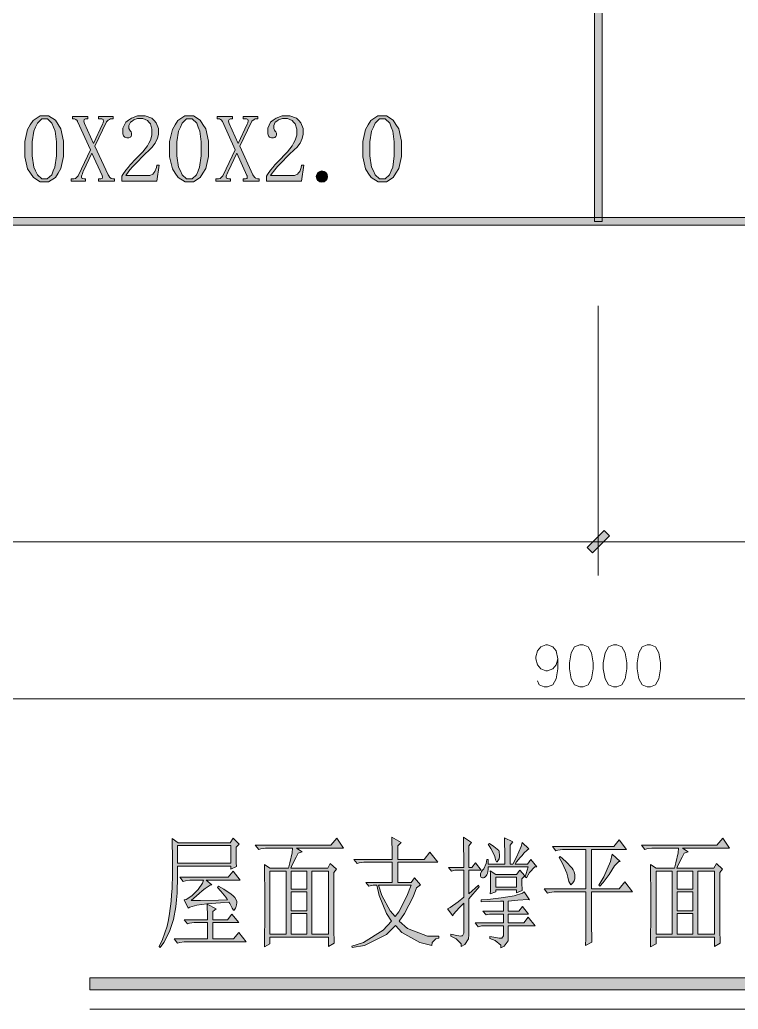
# Model space of a CAD drawing. Header units: millimetres. Extents: x 0 to 586, y 0 to 414.
# Drawn here: x 148.6 to 190.6, y 224.7 to 282.5 of the extents above; entities that cross this region are included whole.
import ezdxf

# ---------------------------------------------------------------- set-up
doc = ezdxf.new("R2010")
doc.units = ezdxf.units.MM

msp = doc.modelspace()

# ---------------------------------------------------------------- hatches: boundary and pattern name
h = msp.add_hatch(color=0)
h.dxf.hatch_style = 2
h.paths.add_polyline_path([(182.626, 270.686389), (182.1815, 270.686389), (182.1815, 388.997472), (182.626, 388.997472)])
h = msp.add_hatch(color=0)
h.paths.add_polyline_path([(150.043444, 272.993556), (149.800028, 272.993556), (149.394333, 273.244028), (149.228528, 273.498028), (149.062722, 273.752028), (148.900444, 274.468167), (148.900444, 274.930306), (148.900444, 275.360694), (149.059194, 276.055667), (149.217944, 276.32025), (149.376694, 276.584833), (149.789444, 276.849417), (150.043444, 276.849417), (150.286861, 276.849417), (150.689028, 276.595417), (150.847778, 276.341417), (151.006528, 276.087417), (151.165278, 275.381861), (151.165278, 274.930306), (151.165278, 274.47875), (151.006528, 273.769667), (150.847778, 273.508611), (150.689028, 273.251083), (150.286861, 272.993556)])
h.paths.add_polyline_path([(150.043444, 276.673028), (149.888222, 276.673028), (149.630694, 276.433139), (149.524861, 276.196778), (149.422556, 275.960417), (149.316722, 275.328944), (149.316722, 274.930306), (149.316722, 274.514028), (149.422556, 273.864917), (149.524861, 273.632083), (149.630694, 273.39925), (149.888222, 273.169944), (150.043444, 273.169944), (150.20925, 273.169944), (150.466778, 273.39925), (150.562028, 273.632083), (150.65375, 273.864917), (150.749, 274.514028), (150.749, 274.930306), (150.749, 275.328944), (150.660806, 275.960417), (150.572611, 276.196778), (150.484417, 276.433139), (150.219833, 276.673028)])
h = msp.add_hatch(color=0)
h.dxf.hatch_style = 2
h.paths.add_polyline_path([(152.996194, 275.078472), (153.76525, 273.413361), (153.800528, 273.346333), (153.871083, 273.251083), (153.909889, 273.222861), (153.948694, 273.198167), (154.029833, 273.169944), (154.075694, 273.169944), (154.139194, 273.169944), (154.139194, 273.035889), (153.19375, 273.035889), (153.19375, 273.169944), (153.281944, 273.169944), (153.334861, 273.169944), (153.401889, 273.187583), (153.412472, 273.201694), (153.423056, 273.219333), (153.433639, 273.258139), (153.433639, 273.279306), (153.433639, 273.300472), (153.423056, 273.346333), (153.412472, 273.3675), (152.819806, 274.665722), (152.311806, 273.610917), (152.290639, 273.554472), (152.258889, 273.466278), (152.248306, 273.434528), (152.223611, 273.388667), (152.202444, 273.33575), (152.202444, 273.325167), (152.202444, 273.279306), (152.230667, 273.219333), (152.258889, 273.201694), (152.283583, 273.187583), (152.357667, 273.169944), (152.4, 273.169944), (152.445861, 273.169944), (152.445861, 273.035889), (151.609778, 273.035889), (151.609778, 273.169944), (151.697972, 273.169944), (151.750889, 273.169944), (151.849667, 273.201694), (151.895528, 273.236972), (151.937861, 273.268722), (152.004889, 273.346333), (152.026056, 273.388667), (152.731611, 274.873861), (151.983722, 276.517806), (151.973139, 276.549556), (151.934333, 276.606), (151.906111, 276.627167), (151.877889, 276.648333), (151.807333, 276.673028), (151.761472, 276.673028), (151.676806, 276.673028), (151.676806, 276.807083), (152.576389, 276.807083), (152.576389, 276.673028), (152.512889, 276.673028), (152.445861, 276.673028), (152.36825, 276.63775), (152.357667, 276.606), (152.347083, 276.570722), (152.357667, 276.471944), (152.378833, 276.408444), (152.908, 275.247806), (153.437167, 276.362583), (153.468917, 276.440194), (153.490083, 276.556611), (153.4795, 276.595417), (153.468917, 276.634222), (153.391306, 276.673028), (153.324278, 276.673028), (153.19375, 276.673028), (153.19375, 276.807083), (154.054528, 276.807083), (154.054528, 276.673028), (153.920472, 276.673028), (153.899306, 276.673028), (153.842861, 276.648333), (153.811111, 276.627167), (153.775833, 276.606), (153.712333, 276.538972), (153.677056, 276.496639)])
h = msp.add_hatch(color=0)
h.dxf.hatch_style = 2
h.paths.add_polyline_path([(156.326417, 275.879278), (156.326417, 276.076833), (156.238222, 276.380222), (156.150028, 276.486056), (156.061833, 276.591889), (155.793722, 276.694194), (155.617333, 276.694194), (155.486806, 276.694194), (155.261028, 276.623639), (155.165778, 276.553083), (155.074056, 276.479), (154.978806, 276.299083), (154.978806, 276.189722), (154.978806, 276.122694), (155.024667, 276.013333), (155.067, 275.967472), (155.102278, 275.925139), (155.134028, 275.836944), (155.134028, 275.791083), (155.134028, 275.734639), (155.105806, 275.6535), (155.077583, 275.625278), (155.052889, 275.597056), (154.968222, 275.572361), (154.915306, 275.572361), (154.848278, 275.572361), (154.745972, 275.611167), (154.707167, 275.646444), (154.668361, 275.68525), (154.629556, 275.81225), (154.629556, 275.900444), (154.629556, 276.133278), (154.795361, 276.486056), (154.961167, 276.606), (155.123444, 276.725944), (155.476222, 276.849417), (155.663194, 276.849417), (155.927778, 276.849417), (156.319361, 276.715361), (156.446361, 276.584833), (156.573361, 276.450778), (156.700361, 276.122694), (156.700361, 275.921611), (156.700361, 275.791083), (156.640389, 275.5265), (156.576889, 275.392444), (156.516917, 275.261917), (156.322889, 275.007917), (156.192361, 274.887972), (155.871333, 274.577528), (155.380972, 274.076583), (155.211639, 273.886083), (155.038778, 273.692056), (154.834167, 273.431), (154.802417, 273.3675), (156.104167, 273.3675), (156.202944, 273.3675), (156.36875, 273.445111), (156.435778, 273.519194), (156.499278, 273.596806), (156.587472, 273.829639), (156.612167, 273.981333), (156.742694, 273.981333), (156.612167, 273.035889), (154.562528, 273.035889), (154.562528, 273.321639), (154.615444, 273.423944), (154.798889, 273.674417), (154.925889, 273.829639), (155.052889, 273.984861), (155.388028, 274.348222), (155.596167, 274.556361), (155.786667, 274.743333), (156.061833, 275.096111), (156.150028, 275.261917), (156.238222, 275.427722), (156.326417, 275.734639)])
h = msp.add_hatch(color=0)
h.paths.add_polyline_path([(158.503056, 272.993556), (158.259639, 272.993556), (157.853944, 273.244028), (157.688139, 273.498028), (157.522333, 273.752028), (157.356528, 274.468167), (157.356528, 274.930306), (157.356528, 275.360694), (157.518806, 276.055667), (157.677556, 276.32025), (157.836306, 276.584833), (158.249056, 276.849417), (158.503056, 276.849417), (158.746472, 276.849417), (159.145111, 276.595417), (159.307389, 276.341417), (159.466139, 276.087417), (159.624889, 275.381861), (159.624889, 274.930306), (159.624889, 274.47875), (159.466139, 273.769667), (159.307389, 273.508611), (159.145111, 273.251083), (158.746472, 272.993556)])
h.paths.add_polyline_path([(158.503056, 276.673028), (158.347833, 276.673028), (158.090306, 276.433139), (157.984472, 276.196778), (157.882167, 275.960417), (157.776333, 275.328944), (157.776333, 274.930306), (157.776333, 274.514028), (157.882167, 273.864917), (157.984472, 273.632083), (158.090306, 273.39925), (158.347833, 273.169944), (158.503056, 273.169944), (158.668861, 273.169944), (158.926389, 273.39925), (159.021639, 273.632083), (159.113361, 273.864917), (159.208611, 274.514028), (159.208611, 274.930306), (159.208611, 275.328944), (159.120417, 275.960417), (159.032222, 276.196778), (158.944028, 276.433139), (158.679444, 276.673028)])
h = msp.add_hatch(color=0)
h.dxf.hatch_style = 2
h.paths.add_polyline_path([(161.455806, 275.078472), (162.224861, 273.413361), (162.256611, 273.346333), (162.330694, 273.251083), (162.3695, 273.222861), (162.404778, 273.198167), (162.489444, 273.169944), (162.531778, 273.169944), (162.598806, 273.169944), (162.598806, 273.035889), (161.653361, 273.035889), (161.653361, 273.169944), (161.741556, 273.169944), (161.794472, 273.169944), (161.8615, 273.187583), (161.872083, 273.201694), (161.882667, 273.219333), (161.89325, 273.258139), (161.89325, 273.279306), (161.89325, 273.300472), (161.882667, 273.346333), (161.872083, 273.3675), (161.279417, 274.665722), (160.771417, 273.610917), (160.75025, 273.554472), (160.7185, 273.466278), (160.704389, 273.434528), (160.683222, 273.388667), (160.662056, 273.33575), (160.662056, 273.325167), (160.662056, 273.279306), (160.690278, 273.219333), (160.7185, 273.201694), (160.743194, 273.187583), (160.817278, 273.169944), (160.859611, 273.169944), (160.905472, 273.169944), (160.905472, 273.035889), (160.065861, 273.035889), (160.065861, 273.169944), (160.154056, 273.169944), (160.2105, 273.169944), (160.309278, 273.201694), (160.355139, 273.236972), (160.397472, 273.268722), (160.4645, 273.346333), (160.485667, 273.388667), (161.191222, 274.873861), (160.443333, 276.517806), (160.429222, 276.549556), (160.393944, 276.606), (160.365722, 276.627167), (160.3375, 276.648333), (160.266944, 276.673028), (160.221083, 276.673028), (160.132889, 276.673028), (160.132889, 276.807083), (161.036, 276.807083), (161.036, 276.673028), (160.968972, 276.673028), (160.905472, 276.673028), (160.827861, 276.63775), (160.817278, 276.606), (160.806694, 276.570722), (160.817278, 276.471944), (160.838444, 276.408444), (161.367611, 275.247806), (161.896778, 276.362583), (161.928528, 276.440194), (161.949694, 276.556611), (161.939111, 276.595417), (161.928528, 276.634222), (161.850917, 276.673028), (161.783889, 276.673028), (161.653361, 276.673028), (161.653361, 276.807083), (162.514139, 276.807083), (162.514139, 276.673028), (162.380083, 276.673028), (162.358917, 276.673028), (162.302472, 276.648333), (162.270722, 276.627167), (162.235444, 276.606), (162.168417, 276.538972), (162.136667, 276.496639)])
h = msp.add_hatch(color=0)
h.dxf.hatch_style = 2
h.paths.add_polyline_path([(164.7825, 275.879278), (164.7825, 276.076833), (164.694306, 276.380222), (164.606111, 276.486056), (164.517917, 276.591889), (164.253333, 276.694194), (164.076944, 276.694194), (163.946417, 276.694194), (163.720639, 276.623639), (163.625389, 276.553083), (163.533667, 276.479), (163.438417, 276.299083), (163.438417, 276.189722), (163.438417, 276.122694), (163.484278, 276.013333), (163.526611, 275.967472), (163.558361, 275.925139), (163.593639, 275.836944), (163.593639, 275.791083), (163.593639, 275.734639), (163.565417, 275.6535), (163.537194, 275.625278), (163.508972, 275.597056), (163.427833, 275.572361), (163.374917, 275.572361), (163.307889, 275.572361), (163.202056, 275.611167), (163.16325, 275.646444), (163.127972, 275.68525), (163.089167, 275.81225), (163.089167, 275.900444), (163.089167, 276.133278), (163.254972, 276.486056), (163.41725, 276.606), (163.583056, 276.725944), (163.935833, 276.849417), (164.122806, 276.849417), (164.387389, 276.849417), (164.778972, 276.715361), (164.905972, 276.584833), (165.032972, 276.450778), (165.159972, 276.122694), (165.159972, 275.921611), (165.159972, 275.791083), (165.096472, 275.5265), (165.0365, 275.392444), (164.976528, 275.261917), (164.7825, 275.007917), (164.651972, 274.887972), (164.330944, 274.577528), (163.840583, 274.076583), (163.67125, 273.886083), (163.498389, 273.692056), (163.293778, 273.431), (163.262028, 273.3675), (164.563778, 273.3675), (164.662556, 273.3675), (164.828361, 273.445111), (164.891861, 273.519194), (164.958889, 273.596806), (165.047083, 273.829639), (165.06825, 273.981333), (165.202306, 273.981333), (165.06825, 273.035889), (163.022139, 273.035889), (163.022139, 273.321639), (163.075056, 273.423944), (163.2585, 273.674417), (163.3855, 273.829639), (163.5125, 273.984861), (163.847639, 274.348222), (164.055778, 274.556361), (164.24275, 274.743333), (164.517917, 275.096111), (164.606111, 275.261917), (164.694306, 275.427722), (164.7825, 275.734639)])
h = msp.add_hatch(color=0)
h.paths.add_polyline_path([(169.781361, 272.993556), (169.537944, 272.993556), (169.13225, 273.244028), (168.966444, 273.498028), (168.800639, 273.752028), (168.638361, 274.468167), (168.638361, 274.930306), (168.638361, 275.360694), (168.797111, 276.055667), (168.955861, 276.32025), (169.114611, 276.584833), (169.527361, 276.849417), (169.781361, 276.849417), (170.024778, 276.849417), (170.426944, 276.595417), (170.585694, 276.341417), (170.744444, 276.087417), (170.903194, 275.381861), (170.903194, 274.930306), (170.903194, 274.47875), (170.744444, 273.769667), (170.585694, 273.508611), (170.426944, 273.251083), (170.024778, 272.993556)])
h.paths.add_polyline_path([(169.781361, 276.673028), (169.626139, 276.673028), (169.368611, 276.433139), (169.262778, 276.196778), (169.160472, 275.960417), (169.054639, 275.328944), (169.054639, 274.930306), (169.054639, 274.514028), (169.160472, 273.864917), (169.262778, 273.632083), (169.368611, 273.39925), (169.626139, 273.169944), (169.781361, 273.169944), (169.947167, 273.169944), (170.204694, 273.39925), (170.299944, 273.632083), (170.391667, 273.864917), (170.486917, 274.514028), (170.486917, 274.930306), (170.486917, 275.328944), (170.398722, 275.960417), (170.310528, 276.196778), (170.222333, 276.433139), (169.95775, 276.673028)])
h = msp.add_hatch(color=0)
edge = h.paths.add_edge_path()
edge.add_arc((166.258875, 273.304), 0.330729, 0, 360)
h = msp.add_hatch(color=0)
h.dxf.hatch_style = 2
h.paths.add_polyline_path([(300.492583, 270.908639), (300.937083, 270.467667), (63.588194, 270.467667), (64.032694, 270.908639)])
h = msp.add_hatch(color=0)
h.dxf.hatch_style = 2
h.paths.add_polyline_path([(182.068611, 251.322417), (181.754639, 251.636389), (182.742417, 252.620639), (183.056389, 252.306667)])
h = msp.add_hatch(color=0)
h.dxf.hatch_style = 2
h.paths.add_polyline_path([(182.068611, 251.322417), (181.754639, 251.636389), (182.742417, 252.620639), (183.056389, 252.306667)])
h = msp.add_hatch(color=0)
h.paths.add_polyline_path([(156.746222, 228.31425), (156.947306, 228.727), (157.215417, 229.506639), (157.285972, 229.87), (157.360056, 230.236889), (157.451778, 230.967139), (157.472944, 231.3305), (157.497639, 231.697389), (157.518806, 232.56875), (157.518806, 233.080278), (157.518806, 233.588278), (157.508222, 234.360861), (157.497639, 234.621917), (157.850417, 234.374972), (160.887833, 234.374972), (161.064222, 234.646611), (161.417, 234.290306), (161.240611, 234.1245), (161.240611, 233.71175), (161.240611, 233.574167), (161.251194, 233.214333), (161.261778, 232.995611), (160.933694, 232.829806), (160.933694, 233.020306), (157.825722, 233.020306), (157.825722, 232.431167), (157.793972, 231.439861), (157.762222, 231.041222), (157.726944, 230.639056), (157.578778, 229.891167), (157.462361, 229.538389), (157.345944, 229.189139), (157.021389, 228.547083), (156.81325, 228.257806)])
h.paths.add_polyline_path([(157.825722, 234.209167), (157.825722, 233.186111), (160.933694, 233.186111), (160.933694, 234.209167)])
h = msp.add_hatch(color=0)
h.paths.add_polyline_path([(164.302722, 232.88625), (164.390917, 233.20375), (164.510861, 233.796417), (164.546139, 234.071583), (163.135028, 234.071583), (162.969222, 234.071583), (162.683472, 234.02925), (162.563528, 233.990444), (162.365972, 234.237389), (166.772167, 234.237389), (167.121417, 234.646611), (167.520056, 234.071583), (164.764861, 234.071583), (165.096472, 233.849333), (164.87775, 233.768194), (164.743694, 233.535361), (164.524972, 233.094389), (164.436778, 232.88625), (166.595778, 232.88625), (166.747472, 233.161417), (167.10025, 232.829806), (166.945028, 232.639306), (166.945028, 231.401056), (166.959139, 229.333778), (166.969722, 228.508278), (166.638111, 228.317778), (166.638111, 228.864583), (163.223222, 228.864583), (163.223222, 228.480056), (162.895139, 228.289556), (162.905722, 228.769333), (162.916306, 230.004056), (162.916306, 230.751944), (162.916306, 231.503361), (162.905722, 232.678111), (162.895139, 233.104972), (163.223222, 232.88625)])
h.paths.add_polyline_path([(165.667972, 232.720444), (165.667972, 229.030389), (166.638111, 229.030389), (166.638111, 232.720444)])
h.paths.add_polyline_path([(163.223222, 232.720444), (163.223222, 229.030389), (164.172194, 229.030389), (164.172194, 232.720444)])
h.paths.add_polyline_path([(164.457944, 230.247472), (164.457944, 229.030389), (165.382222, 229.030389), (165.382222, 230.247472)])
h.paths.add_polyline_path([(164.457944, 231.506889), (164.457944, 230.40975), (165.382222, 230.40975), (165.382222, 231.506889)])
h.paths.add_polyline_path([(164.457944, 232.720444), (164.457944, 231.672694), (165.382222, 231.672694), (165.382222, 232.720444)])
h = msp.add_hatch(color=0)
h.paths.add_polyline_path([(171.792194, 231.753833), (171.584056, 231.217611), (171.076056, 230.240417), (170.779722, 229.799444), (171.263028, 229.362), (172.420139, 228.921028), (173.093944, 228.921028), (173.093944, 228.811667), (172.917556, 228.769333), (172.705889, 228.547083), (172.674139, 228.370694), (171.979167, 228.547083), (170.924361, 229.13975), (170.561, 229.5525), (170.02125, 229.016278), (168.754778, 228.370694), (168.024528, 228.257806), (168.003361, 228.342472), (168.68775, 228.547083), (169.844861, 229.277333), (170.317583, 229.799444), (170.031833, 230.240417), (169.601444, 231.288167), (169.456806, 231.891417), (169.25925, 231.891417), (168.994667, 231.8385), (168.818278, 232.057222), (170.359917, 232.057222), (170.359917, 233.242556), (168.842972, 233.242556), (168.698333, 233.242556), (168.43375, 233.20375), (168.313806, 233.161417), (168.112722, 233.408361), (170.359917, 233.408361), (170.359917, 233.891667), (170.349333, 234.53725), (170.33875, 234.703056), (170.889083, 234.399667), (170.691528, 234.205639), (170.691528, 233.408361), (172.233167, 233.408361), (172.564778, 233.821111), (173.026917, 233.242556), (170.691528, 233.242556), (170.691528, 232.057222), (171.464111, 232.057222), (171.661667, 232.332389), (172.014444, 231.919639)])
h.paths.add_polyline_path([(170.536306, 230.074611), (170.758556, 230.349778), (171.220694, 231.259944), (171.464111, 231.891417), (169.569694, 231.891417), (169.76725, 231.302278), (170.250556, 230.392111)])
h = msp.add_hatch(color=0)
h.dxf.hatch_style = 2
h.paths.add_polyline_path([(174.833139, 231.397528), (175.404639, 231.894944), (175.4505, 231.810278), (174.833139, 231.097667), (174.833139, 229.005694), (174.822556, 228.772861), (174.600306, 228.427139), (174.392167, 228.317778), (174.40275, 228.469472), (174.106417, 228.772861), (173.7995, 228.921028), (173.7995, 229.033917), (174.039389, 228.977472), (174.349833, 228.928083), (174.413333, 228.935139), (174.480361, 228.942194), (174.547389, 229.086833), (174.547389, 229.224417), (174.547389, 230.847194), (174.272222, 230.572028), (173.951194, 230.201611), (173.908861, 230.106361), (173.598417, 230.519111), (173.743056, 230.586139), (174.215778, 230.931861), (174.547389, 231.207028), (174.547389, 232.773361), (174.018222, 232.773361), (173.820667, 232.720444), (173.644278, 232.939167), (174.547389, 232.939167), (174.547389, 233.380139), (174.536806, 234.262083), (174.526222, 234.703056), (174.988361, 234.399667), (174.833139, 234.205639), (174.833139, 232.939167), (175.009528, 232.939167), (175.22825, 233.214333), (175.559861, 232.773361), (174.833139, 232.773361)])
h = msp.add_hatch(color=0)
h.dxf.hatch_style = 2
h.paths.add_polyline_path([(175.979667, 233.408361), (175.979667, 233.133194), (176.946278, 233.133194), (176.946278, 233.71175), (176.935694, 234.480806), (176.925111, 234.674833), (177.411944, 234.427889), (177.256722, 234.233861), (177.256722, 233.133194), (177.411944, 233.133194), (177.620083, 233.531833), (177.89525, 234.166833), (177.962278, 234.399667), (178.357389, 234.015139), (178.269194, 233.958694), (178.064583, 233.771722), (177.951694, 233.641194), (177.835278, 233.510667), (177.630667, 233.256667), (177.542472, 233.133194), (178.269194, 233.133194), (178.46675, 233.408361), (178.819528, 232.967389), (178.689, 232.967389), (178.378556, 232.649889), (178.202167, 232.332389), (178.138667, 232.388833), (178.315056, 232.967389), (175.979667, 232.967389), (175.979667, 232.815694), (175.940861, 232.589917), (175.902056, 232.512306), (175.86325, 232.438222), (175.764472, 232.3465), (175.7045, 232.332389), (175.641, 232.321806), (175.566917, 232.3465), (175.549278, 232.388833), (175.531639, 232.431167), (175.517528, 232.484083), (175.517528, 232.498194), (175.517528, 232.56875), (175.581028, 232.706333), (175.648056, 232.773361), (175.725667, 232.858028), (175.845611, 233.172), (175.891472, 233.408361)])
h = msp.add_hatch(color=0)
h.dxf.hatch_style = 2
h.paths.add_polyline_path([(176.043167, 234.343222), (176.30775, 234.166833), (176.589972, 233.923417), (176.607611, 233.863444), (176.621722, 233.799944), (176.639361, 233.697639), (176.639361, 233.655306), (176.639361, 233.574167), (176.607611, 233.436583), (176.572333, 233.380139), (176.540583, 233.323694), (176.494722, 233.270778), (176.484139, 233.270778), (176.452389, 233.270778), (176.395944, 233.380139), (176.374778, 233.4895), (176.332444, 233.641194), (176.131361, 234.039833), (175.979667, 234.290306)])
h = msp.add_hatch(color=0)
h.dxf.hatch_style = 2
h.paths.add_polyline_path([(182.015694, 229.778278), (182.015694, 229.474889), (182.026278, 228.868111), (182.036861, 228.564722), (181.662917, 228.374222), (181.6735, 228.801083), (181.684083, 229.570139), (181.684083, 229.915861), (181.684083, 231.513944), (179.966056, 231.513944), (179.821417, 231.513944), (179.556833, 231.471611), (179.436889, 231.429278), (179.239333, 231.67975), (181.684083, 231.67975), (181.684083, 233.986917), (180.449361, 233.986917), (180.30825, 233.986917), (180.043667, 233.944583), (179.920194, 233.905778), (179.722639, 234.152722), (183.313917, 234.152722), (183.624361, 234.540778), (184.061806, 233.986917), (182.015694, 233.986917), (182.015694, 231.67975), (183.624361, 231.67975), (183.952444, 232.0925), (184.414583, 231.513944), (182.015694, 231.513944)])
h = msp.add_hatch(color=0)
h.paths.add_polyline_path([(186.859333, 232.88625), (186.947528, 233.20375), (187.071, 233.796417), (187.10275, 234.071583), (185.695167, 234.071583), (185.529361, 234.071583), (185.240083, 234.02925), (185.120139, 233.990444), (184.922583, 234.237389), (189.328778, 234.237389), (189.681556, 234.646611), (190.076667, 234.071583), (187.325, 234.071583), (187.653083, 233.849333), (187.434361, 233.768194), (187.300306, 233.535361), (187.081583, 233.094389), (186.993389, 232.88625), (189.152389, 232.88625), (189.307611, 233.161417), (189.660389, 232.829806), (189.505167, 232.639306), (189.505167, 231.401056), (189.51575, 229.333778), (189.526333, 228.508278), (189.194722, 228.317778), (189.194722, 228.864583), (185.779833, 228.864583), (185.779833, 228.480056), (185.45175, 228.289556), (185.462333, 228.769333), (185.472917, 230.004056), (185.472917, 230.751944), (185.472917, 231.503361), (185.462333, 232.678111), (185.45175, 233.104972), (185.779833, 232.88625)])
h.paths.add_polyline_path([(188.228111, 232.720444), (188.228111, 229.030389), (189.194722, 229.030389), (189.194722, 232.720444)])
h.paths.add_polyline_path([(185.779833, 232.720444), (185.779833, 229.030389), (186.728806, 229.030389), (186.728806, 232.720444)])
h.paths.add_polyline_path([(187.014556, 230.247472), (187.014556, 229.030389), (187.938833, 229.030389), (187.938833, 230.247472)])
h.paths.add_polyline_path([(187.014556, 231.506889), (187.014556, 230.40975), (187.938833, 230.40975), (187.938833, 231.506889)])
h.paths.add_polyline_path([(187.014556, 232.720444), (187.014556, 231.672694), (187.938833, 231.672694), (187.938833, 232.720444)])
h = msp.add_hatch(color=0)
h.dxf.hatch_style = 2
h.paths.add_polyline_path([(180.184778, 233.574167), (180.505806, 233.284889), (180.87975, 232.893306), (180.936194, 232.791), (180.989111, 232.688694), (181.045556, 232.50525), (181.045556, 232.420583), (181.045556, 232.381778), (181.027917, 232.275944), (181.013806, 232.215972), (180.996167, 232.152472), (180.918556, 232.036056), (180.858583, 231.979611), (180.798611, 231.926694), (180.682194, 232.117194), (180.62575, 232.367667), (180.572833, 232.6005), (180.318833, 233.175528), (180.121278, 233.52125)])
h = msp.add_hatch(color=0)
h.dxf.hatch_style = 2
h.paths.add_polyline_path([(183.225722, 233.71175), (183.687861, 233.274306), (183.599667, 233.274306), (183.359778, 233.023833), (183.204556, 232.776889), (183.03875, 232.529944), (182.685972, 232.064278), (182.499, 231.842028), (182.431972, 231.898472), (182.72125, 232.37825), (183.116361, 233.284889)])
h = msp.add_hatch(color=0)
h.dxf.hatch_style = 2
h.paths.add_polyline_path([(158.619472, 231.013), (159.159222, 231.013), (160.217556, 231.027111), (160.736139, 231.041222), (160.633833, 231.192917), (160.348083, 231.55275), (160.161111, 231.757361), (160.206972, 231.842028), (160.524472, 231.662111), (160.954861, 231.379889), (161.064222, 231.274056), (161.173583, 231.17175), (161.279417, 230.967139), (161.275889, 230.861306), (161.268833, 230.759), (161.230028, 230.60025), (161.198278, 230.547333), (161.163, 230.490889), (161.120667, 230.434444), (161.110083, 230.434444), (161.085389, 230.434444), (161.043056, 230.490889), (161.021889, 230.547333), (160.976028, 230.642583), (160.87725, 230.8225), (160.824333, 230.903639), (160.326917, 230.875417), (159.533167, 230.808389), (159.236833, 230.766056), (158.9405, 230.723722), (158.541861, 230.614361), (158.443083, 230.547333), (158.199667, 231.041222), (158.333722, 231.069444), (158.651222, 231.281111), (158.841722, 231.468083), (159.028694, 231.655056), (159.279167, 232.018417), (159.346194, 232.198333), (158.6865, 232.198333), (158.541861, 232.198333), (158.277278, 232.156), (158.157333, 232.117194), (157.959778, 232.364139), (160.778472, 232.364139), (161.064222, 232.720444), (161.484028, 232.198333), (159.501417, 232.198333), (159.833028, 231.923167), (159.720139, 231.894944), (159.434389, 231.715028), (159.258, 231.563333), (159.081611, 231.415167), (158.764111, 231.136472)])
h = msp.add_hatch(color=0)
h.paths.add_polyline_path([(176.089028, 231.401056), (176.099611, 231.566861), (176.110194, 231.902), (176.110194, 232.074861), (176.110194, 232.244194), (176.099611, 232.582861), (176.089028, 232.745139), (176.420639, 232.526417), (177.630667, 232.526417), (177.828222, 232.773361), (178.113972, 232.445278), (177.937583, 232.279472), (177.937583, 231.990194), (177.951694, 231.648), (177.962278, 231.595083), (177.630667, 231.4575), (177.630667, 231.619778), (176.420639, 231.619778), (176.420639, 231.510417)])
h.paths.add_polyline_path([(176.420639, 232.360611), (176.420639, 231.785583), (177.630667, 231.785583), (177.630667, 232.360611)])
h = msp.add_hatch(color=0)
h.dxf.hatch_style = 2
h.paths.add_polyline_path([(176.067861, 228.892806), (176.297167, 228.854), (176.611139, 228.811667), (176.695806, 228.811667), (176.776944, 228.811667), (176.858083, 228.935139), (176.858083, 229.058611), (176.858083, 229.527806), (175.581028, 229.527806), (175.383472, 229.471361), (175.207083, 229.690083), (176.858083, 229.690083), (176.858083, 230.215722), (176.043167, 230.215722), (175.845611, 230.162806), (175.669222, 230.381528), (176.858083, 230.381528), (176.858083, 230.960083), (176.695806, 230.960083), (176.043167, 230.945972), (175.559861, 230.931861), (175.559861, 231.041222), (175.954972, 231.069444), (176.734611, 231.161167), (177.112083, 231.221139), (177.493083, 231.284639), (177.972861, 231.429278), (178.071639, 231.510417), (178.378556, 231.041222), (178.315056, 231.055333), (177.697694, 231.016528), (177.147361, 230.960083), (177.147361, 230.381528), (177.764722, 230.381528), (177.983444, 230.656694), (178.336222, 230.215722), (177.147361, 230.215722), (177.147361, 229.690083), (178.050472, 229.690083), (178.315056, 230.021694), (178.710167, 229.527806), (177.147361, 229.527806), (177.147361, 228.839889), (177.136778, 228.645861), (176.914528, 228.346), (176.706389, 228.233111), (176.706389, 228.398917), (176.385361, 228.674083), (176.067861, 228.783444)])
h = msp.add_hatch(color=0)
h.dxf.hatch_style = 2
h.paths.add_polyline_path([(159.568444, 229.884111), (159.568444, 230.1875), (159.554333, 230.642583), (159.54375, 230.794278), (160.072917, 230.515583), (159.875361, 230.353306), (159.875361, 229.884111), (160.736139, 229.884111), (160.997194, 230.215722), (161.395833, 229.718306), (159.875361, 229.718306), (159.875361, 228.755222), (161.085389, 228.755222), (161.395833, 229.13975), (161.836806, 228.589417), (158.354889, 228.589417), (158.213778, 228.589417), (157.949194, 228.547083), (157.825722, 228.508278), (157.628167, 228.755222), (159.568444, 228.755222), (159.568444, 229.718306), (158.929917, 229.718306), (158.785278, 229.718306), (158.520694, 229.675972), (158.40075, 229.637167), (158.199667, 229.884111)])
h = msp.add_hatch(color=0)
h.dxf.hatch_style = 2
h.paths.add_polyline_path([(152.696333, 225.784833), (152.696333, 226.476278), (206.643111, 226.476278), (206.643111, 225.784833)])

# ---------------------------------------------------------------- linework, layer by layer
at = {"color": 0, "lineweight": 0}
for points in [[(182.626, 270.686389), (182.1815, 270.686389), (182.1815, 388.997472), (182.626, 388.997472)], [(150.043444, 272.993556), (149.800028, 272.993556), (149.394333, 273.244028), (149.228528, 273.498028), (149.062722, 273.752028), (148.900444, 274.468167), (148.900444, 274.930306), (148.900444, 275.360694), (149.059194, 276.055667), (149.217944, 276.32025), (149.376694, 276.584833), (149.789444, 276.849417), (150.043444, 276.849417), (150.286861, 276.849417), (150.689028, 276.595417), (150.847778, 276.341417), (151.006528, 276.087417), (151.165278, 275.381861), (151.165278, 274.930306), (151.165278, 274.47875), (151.006528, 273.769667), (150.847778, 273.508611), (150.689028, 273.251083), (150.286861, 272.993556)], [(150.043444, 276.673028), (149.888222, 276.673028), (149.630694, 276.433139), (149.524861, 276.196778), (149.422556, 275.960417), (149.316722, 275.328944), (149.316722, 274.930306), (149.316722, 274.514028), (149.422556, 273.864917), (149.524861, 273.632083), (149.630694, 273.39925), (149.888222, 273.169944), (150.043444, 273.169944), (150.20925, 273.169944), (150.466778, 273.39925), (150.562028, 273.632083), (150.65375, 273.864917), (150.749, 274.514028), (150.749, 274.930306), (150.749, 275.328944), (150.660806, 275.960417), (150.572611, 276.196778), (150.484417, 276.433139), (150.219833, 276.673028)], [(152.996194, 275.078472), (153.76525, 273.413361), (153.800528, 273.346333), (153.871083, 273.251083), (153.909889, 273.222861), (153.948694, 273.198167), (154.029833, 273.169944), (154.075694, 273.169944), (154.139194, 273.169944), (154.139194, 273.035889), (153.19375, 273.035889), (153.19375, 273.169944), (153.281944, 273.169944), (153.334861, 273.169944), (153.401889, 273.187583), (153.412472, 273.201694), (153.423056, 273.219333), (153.433639, 273.258139), (153.433639, 273.279306), (153.433639, 273.300472), (153.423056, 273.346333), (153.412472, 273.3675), (152.819806, 274.665722), (152.311806, 273.610917), (152.290639, 273.554472), (152.258889, 273.466278), (152.248306, 273.434528), (152.223611, 273.388667), (152.202444, 273.33575), (152.202444, 273.325167), (152.202444, 273.279306), (152.230667, 273.219333), (152.258889, 273.201694), (152.283583, 273.187583), (152.357667, 273.169944), (152.4, 273.169944), (152.445861, 273.169944), (152.445861, 273.035889), (151.609778, 273.035889), (151.609778, 273.169944), (151.697972, 273.169944), (151.750889, 273.169944), (151.849667, 273.201694), (151.895528, 273.236972), (151.937861, 273.268722), (152.004889, 273.346333), (152.026056, 273.388667), (152.731611, 274.873861), (151.983722, 276.517806), (151.973139, 276.549556), (151.934333, 276.606), (151.906111, 276.627167), (151.877889, 276.648333), (151.807333, 276.673028), (151.761472, 276.673028), (151.676806, 276.673028), (151.676806, 276.807083), (152.576389, 276.807083), (152.576389, 276.673028), (152.512889, 276.673028), (152.445861, 276.673028), (152.36825, 276.63775), (152.357667, 276.606), (152.347083, 276.570722), (152.357667, 276.471944), (152.378833, 276.408444), (152.908, 275.247806), (153.437167, 276.362583), (153.468917, 276.440194), (153.490083, 276.556611), (153.4795, 276.595417), (153.468917, 276.634222), (153.391306, 276.673028), (153.324278, 276.673028), (153.19375, 276.673028), (153.19375, 276.807083), (154.054528, 276.807083), (154.054528, 276.673028), (153.920472, 276.673028), (153.899306, 276.673028), (153.842861, 276.648333), (153.811111, 276.627167), (153.775833, 276.606), (153.712333, 276.538972), (153.677056, 276.496639)], [(156.326417, 275.879278), (156.326417, 276.076833), (156.238222, 276.380222), (156.150028, 276.486056), (156.061833, 276.591889), (155.793722, 276.694194), (155.617333, 276.694194), (155.486806, 276.694194), (155.261028, 276.623639), (155.165778, 276.553083), (155.074056, 276.479), (154.978806, 276.299083), (154.978806, 276.189722), (154.978806, 276.122694), (155.024667, 276.013333), (155.067, 275.967472), (155.102278, 275.925139), (155.134028, 275.836944), (155.134028, 275.791083), (155.134028, 275.734639), (155.105806, 275.6535), (155.077583, 275.625278), (155.052889, 275.597056), (154.968222, 275.572361), (154.915306, 275.572361), (154.848278, 275.572361), (154.745972, 275.611167), (154.707167, 275.646444), (154.668361, 275.68525), (154.629556, 275.81225), (154.629556, 275.900444), (154.629556, 276.133278), (154.795361, 276.486056), (154.961167, 276.606), (155.123444, 276.725944), (155.476222, 276.849417), (155.663194, 276.849417), (155.927778, 276.849417), (156.319361, 276.715361), (156.446361, 276.584833), (156.573361, 276.450778), (156.700361, 276.122694), (156.700361, 275.921611), (156.700361, 275.791083), (156.640389, 275.5265), (156.576889, 275.392444), (156.516917, 275.261917), (156.322889, 275.007917), (156.192361, 274.887972), (155.871333, 274.577528), (155.380972, 274.076583), (155.211639, 273.886083), (155.038778, 273.692056), (154.834167, 273.431), (154.802417, 273.3675), (156.104167, 273.3675), (156.202944, 273.3675), (156.36875, 273.445111), (156.435778, 273.519194), (156.499278, 273.596806), (156.587472, 273.829639), (156.612167, 273.981333), (156.742694, 273.981333), (156.612167, 273.035889), (154.562528, 273.035889), (154.562528, 273.321639), (154.615444, 273.423944), (154.798889, 273.674417), (154.925889, 273.829639), (155.052889, 273.984861), (155.388028, 274.348222), (155.596167, 274.556361), (155.786667, 274.743333), (156.061833, 275.096111), (156.150028, 275.261917), (156.238222, 275.427722), (156.326417, 275.734639)], [(158.503056, 272.993556), (158.259639, 272.993556), (157.853944, 273.244028), (157.688139, 273.498028), (157.522333, 273.752028), (157.356528, 274.468167), (157.356528, 274.930306), (157.356528, 275.360694), (157.518806, 276.055667), (157.677556, 276.32025), (157.836306, 276.584833), (158.249056, 276.849417), (158.503056, 276.849417), (158.746472, 276.849417), (159.145111, 276.595417), (159.307389, 276.341417), (159.466139, 276.087417), (159.624889, 275.381861), (159.624889, 274.930306), (159.624889, 274.47875), (159.466139, 273.769667), (159.307389, 273.508611), (159.145111, 273.251083), (158.746472, 272.993556)], [(158.503056, 276.673028), (158.347833, 276.673028), (158.090306, 276.433139), (157.984472, 276.196778), (157.882167, 275.960417), (157.776333, 275.328944), (157.776333, 274.930306), (157.776333, 274.514028), (157.882167, 273.864917), (157.984472, 273.632083), (158.090306, 273.39925), (158.347833, 273.169944), (158.503056, 273.169944), (158.668861, 273.169944), (158.926389, 273.39925), (159.021639, 273.632083), (159.113361, 273.864917), (159.208611, 274.514028), (159.208611, 274.930306), (159.208611, 275.328944), (159.120417, 275.960417), (159.032222, 276.196778), (158.944028, 276.433139), (158.679444, 276.673028)], [(161.455806, 275.078472), (162.224861, 273.413361), (162.256611, 273.346333), (162.330694, 273.251083), (162.3695, 273.222861), (162.404778, 273.198167), (162.489444, 273.169944), (162.531778, 273.169944), (162.598806, 273.169944), (162.598806, 273.035889), (161.653361, 273.035889), (161.653361, 273.169944), (161.741556, 273.169944), (161.794472, 273.169944), (161.8615, 273.187583), (161.872083, 273.201694), (161.882667, 273.219333), (161.89325, 273.258139), (161.89325, 273.279306), (161.89325, 273.300472), (161.882667, 273.346333), (161.872083, 273.3675), (161.279417, 274.665722), (160.771417, 273.610917), (160.75025, 273.554472), (160.7185, 273.466278), (160.704389, 273.434528), (160.683222, 273.388667), (160.662056, 273.33575), (160.662056, 273.325167), (160.662056, 273.279306), (160.690278, 273.219333), (160.7185, 273.201694), (160.743194, 273.187583), (160.817278, 273.169944), (160.859611, 273.169944), (160.905472, 273.169944), (160.905472, 273.035889), (160.065861, 273.035889), (160.065861, 273.169944), (160.154056, 273.169944), (160.2105, 273.169944), (160.309278, 273.201694), (160.355139, 273.236972), (160.397472, 273.268722), (160.4645, 273.346333), (160.485667, 273.388667), (161.191222, 274.873861), (160.443333, 276.517806), (160.429222, 276.549556), (160.393944, 276.606), (160.365722, 276.627167), (160.3375, 276.648333), (160.266944, 276.673028), (160.221083, 276.673028), (160.132889, 276.673028), (160.132889, 276.807083), (161.036, 276.807083), (161.036, 276.673028), (160.968972, 276.673028), (160.905472, 276.673028), (160.827861, 276.63775), (160.817278, 276.606), (160.806694, 276.570722), (160.817278, 276.471944), (160.838444, 276.408444), (161.367611, 275.247806), (161.896778, 276.362583), (161.928528, 276.440194), (161.949694, 276.556611), (161.939111, 276.595417), (161.928528, 276.634222), (161.850917, 276.673028), (161.783889, 276.673028), (161.653361, 276.673028), (161.653361, 276.807083), (162.514139, 276.807083), (162.514139, 276.673028), (162.380083, 276.673028), (162.358917, 276.673028), (162.302472, 276.648333), (162.270722, 276.627167), (162.235444, 276.606), (162.168417, 276.538972), (162.136667, 276.496639)], [(164.7825, 275.879278), (164.7825, 276.076833), (164.694306, 276.380222), (164.606111, 276.486056), (164.517917, 276.591889), (164.253333, 276.694194), (164.076944, 276.694194), (163.946417, 276.694194), (163.720639, 276.623639), (163.625389, 276.553083), (163.533667, 276.479), (163.438417, 276.299083), (163.438417, 276.189722), (163.438417, 276.122694), (163.484278, 276.013333), (163.526611, 275.967472), (163.558361, 275.925139), (163.593639, 275.836944), (163.593639, 275.791083), (163.593639, 275.734639), (163.565417, 275.6535), (163.537194, 275.625278), (163.508972, 275.597056), (163.427833, 275.572361), (163.374917, 275.572361), (163.307889, 275.572361), (163.202056, 275.611167), (163.16325, 275.646444), (163.127972, 275.68525), (163.089167, 275.81225), (163.089167, 275.900444), (163.089167, 276.133278), (163.254972, 276.486056), (163.41725, 276.606), (163.583056, 276.725944), (163.935833, 276.849417), (164.122806, 276.849417), (164.387389, 276.849417), (164.778972, 276.715361), (164.905972, 276.584833), (165.032972, 276.450778), (165.159972, 276.122694), (165.159972, 275.921611), (165.159972, 275.791083), (165.096472, 275.5265), (165.0365, 275.392444), (164.976528, 275.261917), (164.7825, 275.007917), (164.651972, 274.887972), (164.330944, 274.577528), (163.840583, 274.076583), (163.67125, 273.886083), (163.498389, 273.692056), (163.293778, 273.431), (163.262028, 273.3675), (164.563778, 273.3675), (164.662556, 273.3675), (164.828361, 273.445111), (164.891861, 273.519194), (164.958889, 273.596806), (165.047083, 273.829639), (165.06825, 273.981333), (165.202306, 273.981333), (165.06825, 273.035889), (163.022139, 273.035889), (163.022139, 273.321639), (163.075056, 273.423944), (163.2585, 273.674417), (163.3855, 273.829639), (163.5125, 273.984861), (163.847639, 274.348222), (164.055778, 274.556361), (164.24275, 274.743333), (164.517917, 275.096111), (164.606111, 275.261917), (164.694306, 275.427722), (164.7825, 275.734639)], [(169.781361, 272.993556), (169.537944, 272.993556), (169.13225, 273.244028), (168.966444, 273.498028), (168.800639, 273.752028), (168.638361, 274.468167), (168.638361, 274.930306), (168.638361, 275.360694), (168.797111, 276.055667), (168.955861, 276.32025), (169.114611, 276.584833), (169.527361, 276.849417), (169.781361, 276.849417), (170.024778, 276.849417), (170.426944, 276.595417), (170.585694, 276.341417), (170.744444, 276.087417), (170.903194, 275.381861), (170.903194, 274.930306), (170.903194, 274.47875), (170.744444, 273.769667), (170.585694, 273.508611), (170.426944, 273.251083), (170.024778, 272.993556)], [(169.781361, 276.673028), (169.626139, 276.673028), (169.368611, 276.433139), (169.262778, 276.196778), (169.160472, 275.960417), (169.054639, 275.328944), (169.054639, 274.930306), (169.054639, 274.514028), (169.160472, 273.864917), (169.262778, 273.632083), (169.368611, 273.39925), (169.626139, 273.169944), (169.781361, 273.169944), (169.947167, 273.169944), (170.204694, 273.39925), (170.299944, 273.632083), (170.391667, 273.864917), (170.486917, 274.514028), (170.486917, 274.930306), (170.486917, 275.328944), (170.398722, 275.960417), (170.310528, 276.196778), (170.222333, 276.433139), (169.95775, 276.673028)], [(300.492583, 270.908639), (300.937083, 270.467667), (63.588194, 270.467667), (64.032694, 270.908639)], [(182.068611, 251.322417), (181.754639, 251.636389), (182.742417, 252.620639), (183.056389, 252.306667)], [(182.068611, 251.322417), (181.754639, 251.636389), (182.742417, 252.620639), (183.056389, 252.306667)], [(181.320722, 245.953139), (181.024389, 245.833194), (180.826833, 245.483944), (180.728056, 244.894806), (180.728056, 244.542028), (180.826833, 243.956417), (181.024389, 243.603639), (181.320722, 243.487222), (181.518278, 243.487222), (181.814611, 243.603639), (182.012167, 243.956417), (182.110944, 244.542028), (182.110944, 244.894806), (182.012167, 245.483944), (181.814611, 245.833194), (181.518278, 245.953139)], [(183.29275, 245.953139), (182.996417, 245.833194), (182.798861, 245.483944), (182.700083, 244.894806), (182.700083, 244.542028), (182.798861, 243.956417), (182.996417, 243.603639), (183.29275, 243.487222), (183.490306, 243.487222), (183.786639, 243.603639), (183.984194, 243.956417), (184.079444, 244.542028), (184.079444, 244.894806), (183.984194, 245.483944), (183.786639, 245.833194), (183.490306, 245.953139)], [(185.264778, 245.953139), (184.968444, 245.833194), (184.770889, 245.483944), (184.672111, 244.894806), (184.672111, 244.542028), (184.770889, 243.956417), (184.968444, 243.603639), (185.264778, 243.487222), (185.462333, 243.487222), (185.758667, 243.603639), (185.952694, 243.956417), (186.051472, 244.542028), (186.051472, 244.894806), (185.952694, 245.483944), (185.758667, 245.833194), (185.462333, 245.953139)], [(156.746222, 228.31425), (156.947306, 228.727), (157.215417, 229.506639), (157.285972, 229.87), (157.360056, 230.236889), (157.451778, 230.967139), (157.472944, 231.3305), (157.497639, 231.697389), (157.518806, 232.56875), (157.518806, 233.080278), (157.518806, 233.588278), (157.508222, 234.360861), (157.497639, 234.621917), (157.850417, 234.374972), (160.887833, 234.374972), (161.064222, 234.646611), (161.417, 234.290306), (161.240611, 234.1245), (161.240611, 233.71175), (161.240611, 233.574167), (161.251194, 233.214333), (161.261778, 232.995611), (160.933694, 232.829806), (160.933694, 233.020306), (157.825722, 233.020306), (157.825722, 232.431167), (157.793972, 231.439861), (157.762222, 231.041222), (157.726944, 230.639056), (157.578778, 229.891167), (157.462361, 229.538389), (157.345944, 229.189139), (157.021389, 228.547083), (156.81325, 228.257806)], [(157.825722, 234.209167), (157.825722, 233.186111), (160.933694, 233.186111), (160.933694, 234.209167)], [(164.302722, 232.88625), (164.390917, 233.20375), (164.510861, 233.796417), (164.546139, 234.071583), (163.135028, 234.071583), (162.969222, 234.071583), (162.683472, 234.02925), (162.563528, 233.990444), (162.365972, 234.237389), (166.772167, 234.237389), (167.121417, 234.646611), (167.520056, 234.071583), (164.764861, 234.071583), (165.096472, 233.849333), (164.87775, 233.768194), (164.743694, 233.535361), (164.524972, 233.094389), (164.436778, 232.88625), (166.595778, 232.88625), (166.747472, 233.161417), (167.10025, 232.829806), (166.945028, 232.639306), (166.945028, 231.401056), (166.959139, 229.333778), (166.969722, 228.508278), (166.638111, 228.317778), (166.638111, 228.864583), (163.223222, 228.864583), (163.223222, 228.480056), (162.895139, 228.289556), (162.905722, 228.769333), (162.916306, 230.004056), (162.916306, 230.751944), (162.916306, 231.503361), (162.905722, 232.678111), (162.895139, 233.104972), (163.223222, 232.88625)], [(171.792194, 231.753833), (171.584056, 231.217611), (171.076056, 230.240417), (170.779722, 229.799444), (171.263028, 229.362), (172.420139, 228.921028), (173.093944, 228.921028), (173.093944, 228.811667), (172.917556, 228.769333), (172.705889, 228.547083), (172.674139, 228.370694), (171.979167, 228.547083), (170.924361, 229.13975), (170.561, 229.5525), (170.02125, 229.016278), (168.754778, 228.370694), (168.024528, 228.257806), (168.003361, 228.342472), (168.68775, 228.547083), (169.844861, 229.277333), (170.317583, 229.799444), (170.031833, 230.240417), (169.601444, 231.288167), (169.456806, 231.891417), (169.25925, 231.891417), (168.994667, 231.8385), (168.818278, 232.057222), (170.359917, 232.057222), (170.359917, 233.242556), (168.842972, 233.242556), (168.698333, 233.242556), (168.43375, 233.20375), (168.313806, 233.161417), (168.112722, 233.408361), (170.359917, 233.408361), (170.359917, 233.891667), (170.349333, 234.53725), (170.33875, 234.703056), (170.889083, 234.399667), (170.691528, 234.205639), (170.691528, 233.408361), (172.233167, 233.408361), (172.564778, 233.821111), (173.026917, 233.242556), (170.691528, 233.242556), (170.691528, 232.057222), (171.464111, 232.057222), (171.661667, 232.332389), (172.014444, 231.919639)], [(174.833139, 231.397528), (175.404639, 231.894944), (175.4505, 231.810278), (174.833139, 231.097667), (174.833139, 229.005694), (174.822556, 228.772861), (174.600306, 228.427139), (174.392167, 228.317778), (174.40275, 228.469472), (174.106417, 228.772861), (173.7995, 228.921028), (173.7995, 229.033917), (174.039389, 228.977472), (174.349833, 228.928083), (174.413333, 228.935139), (174.480361, 228.942194), (174.547389, 229.086833), (174.547389, 229.224417), (174.547389, 230.847194), (174.272222, 230.572028), (173.951194, 230.201611), (173.908861, 230.106361), (173.598417, 230.519111), (173.743056, 230.586139), (174.215778, 230.931861), (174.547389, 231.207028), (174.547389, 232.773361), (174.018222, 232.773361), (173.820667, 232.720444), (173.644278, 232.939167), (174.547389, 232.939167), (174.547389, 233.380139), (174.536806, 234.262083), (174.526222, 234.703056), (174.988361, 234.399667), (174.833139, 234.205639), (174.833139, 232.939167), (175.009528, 232.939167), (175.22825, 233.214333), (175.559861, 232.773361), (174.833139, 232.773361)], [(175.979667, 233.408361), (175.979667, 233.133194), (176.946278, 233.133194), (176.946278, 233.71175), (176.935694, 234.480806), (176.925111, 234.674833), (177.411944, 234.427889), (177.256722, 234.233861), (177.256722, 233.133194), (177.411944, 233.133194), (177.620083, 233.531833), (177.89525, 234.166833), (177.962278, 234.399667), (178.357389, 234.015139), (178.269194, 233.958694), (178.064583, 233.771722), (177.951694, 233.641194), (177.835278, 233.510667), (177.630667, 233.256667), (177.542472, 233.133194), (178.269194, 233.133194), (178.46675, 233.408361), (178.819528, 232.967389), (178.689, 232.967389), (178.378556, 232.649889), (178.202167, 232.332389), (178.138667, 232.388833), (178.315056, 232.967389), (175.979667, 232.967389), (175.979667, 232.815694), (175.940861, 232.589917), (175.902056, 232.512306), (175.86325, 232.438222), (175.764472, 232.3465), (175.7045, 232.332389), (175.641, 232.321806), (175.566917, 232.3465), (175.549278, 232.388833), (175.531639, 232.431167), (175.517528, 232.484083), (175.517528, 232.498194), (175.517528, 232.56875), (175.581028, 232.706333), (175.648056, 232.773361), (175.725667, 232.858028), (175.845611, 233.172), (175.891472, 233.408361)], [(176.043167, 234.343222), (176.30775, 234.166833), (176.589972, 233.923417), (176.607611, 233.863444), (176.621722, 233.799944), (176.639361, 233.697639), (176.639361, 233.655306), (176.639361, 233.574167), (176.607611, 233.436583), (176.572333, 233.380139), (176.540583, 233.323694), (176.494722, 233.270778), (176.484139, 233.270778), (176.452389, 233.270778), (176.395944, 233.380139), (176.374778, 233.4895), (176.332444, 233.641194), (176.131361, 234.039833), (175.979667, 234.290306)], [(182.015694, 229.778278), (182.015694, 229.474889), (182.026278, 228.868111), (182.036861, 228.564722), (181.662917, 228.374222), (181.6735, 228.801083), (181.684083, 229.570139), (181.684083, 229.915861), (181.684083, 231.513944), (179.966056, 231.513944), (179.821417, 231.513944), (179.556833, 231.471611), (179.436889, 231.429278), (179.239333, 231.67975), (181.684083, 231.67975), (181.684083, 233.986917), (180.449361, 233.986917), (180.30825, 233.986917), (180.043667, 233.944583), (179.920194, 233.905778), (179.722639, 234.152722), (183.313917, 234.152722), (183.624361, 234.540778), (184.061806, 233.986917), (182.015694, 233.986917), (182.015694, 231.67975), (183.624361, 231.67975), (183.952444, 232.0925), (184.414583, 231.513944), (182.015694, 231.513944)], [(186.859333, 232.88625), (186.947528, 233.20375), (187.071, 233.796417), (187.10275, 234.071583), (185.695167, 234.071583), (185.529361, 234.071583), (185.240083, 234.02925), (185.120139, 233.990444), (184.922583, 234.237389), (189.328778, 234.237389), (189.681556, 234.646611), (190.076667, 234.071583), (187.325, 234.071583), (187.653083, 233.849333), (187.434361, 233.768194), (187.300306, 233.535361), (187.081583, 233.094389), (186.993389, 232.88625), (189.152389, 232.88625), (189.307611, 233.161417), (189.660389, 232.829806), (189.505167, 232.639306), (189.505167, 231.401056), (189.51575, 229.333778), (189.526333, 228.508278), (189.194722, 228.317778), (189.194722, 228.864583), (185.779833, 228.864583), (185.779833, 228.480056), (185.45175, 228.289556), (185.462333, 228.769333), (185.472917, 230.004056), (185.472917, 230.751944), (185.472917, 231.503361), (185.462333, 232.678111), (185.45175, 233.104972), (185.779833, 232.88625)], [(180.184778, 233.574167), (180.505806, 233.284889), (180.87975, 232.893306), (180.936194, 232.791), (180.989111, 232.688694), (181.045556, 232.50525), (181.045556, 232.420583), (181.045556, 232.381778), (181.027917, 232.275944), (181.013806, 232.215972), (180.996167, 232.152472), (180.918556, 232.036056), (180.858583, 231.979611), (180.798611, 231.926694), (180.682194, 232.117194), (180.62575, 232.367667), (180.572833, 232.6005), (180.318833, 233.175528), (180.121278, 233.52125)], [(183.225722, 233.71175), (183.687861, 233.274306), (183.599667, 233.274306), (183.359778, 233.023833), (183.204556, 232.776889), (183.03875, 232.529944), (182.685972, 232.064278), (182.499, 231.842028), (182.431972, 231.898472), (182.72125, 232.37825), (183.116361, 233.284889)], [(158.619472, 231.013), (159.159222, 231.013), (160.217556, 231.027111), (160.736139, 231.041222), (160.633833, 231.192917), (160.348083, 231.55275), (160.161111, 231.757361), (160.206972, 231.842028), (160.524472, 231.662111), (160.954861, 231.379889), (161.064222, 231.274056), (161.173583, 231.17175), (161.279417, 230.967139), (161.275889, 230.861306), (161.268833, 230.759), (161.230028, 230.60025), (161.198278, 230.547333), (161.163, 230.490889), (161.120667, 230.434444), (161.110083, 230.434444), (161.085389, 230.434444), (161.043056, 230.490889), (161.021889, 230.547333), (160.976028, 230.642583), (160.87725, 230.8225), (160.824333, 230.903639), (160.326917, 230.875417), (159.533167, 230.808389), (159.236833, 230.766056), (158.9405, 230.723722), (158.541861, 230.614361), (158.443083, 230.547333), (158.199667, 231.041222), (158.333722, 231.069444), (158.651222, 231.281111), (158.841722, 231.468083), (159.028694, 231.655056), (159.279167, 232.018417), (159.346194, 232.198333), (158.6865, 232.198333), (158.541861, 232.198333), (158.277278, 232.156), (158.157333, 232.117194), (157.959778, 232.364139), (160.778472, 232.364139), (161.064222, 232.720444), (161.484028, 232.198333), (159.501417, 232.198333), (159.833028, 231.923167), (159.720139, 231.894944), (159.434389, 231.715028), (159.258, 231.563333), (159.081611, 231.415167), (158.764111, 231.136472)], [(163.223222, 232.720444), (163.223222, 229.030389), (164.172194, 229.030389), (164.172194, 232.720444)], [(164.457944, 232.720444), (164.457944, 231.672694), (165.382222, 231.672694), (165.382222, 232.720444)], [(165.667972, 232.720444), (165.667972, 229.030389), (166.638111, 229.030389), (166.638111, 232.720444)], [(176.089028, 231.401056), (176.099611, 231.566861), (176.110194, 231.902), (176.110194, 232.074861), (176.110194, 232.244194), (176.099611, 232.582861), (176.089028, 232.745139), (176.420639, 232.526417), (177.630667, 232.526417), (177.828222, 232.773361), (178.113972, 232.445278), (177.937583, 232.279472), (177.937583, 231.990194), (177.951694, 231.648), (177.962278, 231.595083), (177.630667, 231.4575), (177.630667, 231.619778), (176.420639, 231.619778), (176.420639, 231.510417)], [(185.779833, 232.720444), (185.779833, 229.030389), (186.728806, 229.030389), (186.728806, 232.720444)], [(187.014556, 232.720444), (187.014556, 231.672694), (187.938833, 231.672694), (187.938833, 232.720444)], [(188.228111, 232.720444), (188.228111, 229.030389), (189.194722, 229.030389), (189.194722, 232.720444)], [(170.536306, 230.074611), (170.758556, 230.349778), (171.220694, 231.259944), (171.464111, 231.891417), (169.569694, 231.891417), (169.76725, 231.302278), (170.250556, 230.392111)], [(176.420639, 232.360611), (176.420639, 231.785583), (177.630667, 231.785583), (177.630667, 232.360611)], [(164.457944, 231.506889), (164.457944, 230.40975), (165.382222, 230.40975), (165.382222, 231.506889)], [(176.067861, 228.892806), (176.297167, 228.854), (176.611139, 228.811667), (176.695806, 228.811667), (176.776944, 228.811667), (176.858083, 228.935139), (176.858083, 229.058611), (176.858083, 229.527806), (175.581028, 229.527806), (175.383472, 229.471361), (175.207083, 229.690083), (176.858083, 229.690083), (176.858083, 230.215722), (176.043167, 230.215722), (175.845611, 230.162806), (175.669222, 230.381528), (176.858083, 230.381528), (176.858083, 230.960083), (176.695806, 230.960083), (176.043167, 230.945972), (175.559861, 230.931861), (175.559861, 231.041222), (175.954972, 231.069444), (176.734611, 231.161167), (177.112083, 231.221139), (177.493083, 231.284639), (177.972861, 231.429278), (178.071639, 231.510417), (178.378556, 231.041222), (178.315056, 231.055333), (177.697694, 231.016528), (177.147361, 230.960083), (177.147361, 230.381528), (177.764722, 230.381528), (177.983444, 230.656694), (178.336222, 230.215722), (177.147361, 230.215722), (177.147361, 229.690083), (178.050472, 229.690083), (178.315056, 230.021694), (178.710167, 229.527806), (177.147361, 229.527806), (177.147361, 228.839889), (177.136778, 228.645861), (176.914528, 228.346), (176.706389, 228.233111), (176.706389, 228.398917), (176.385361, 228.674083), (176.067861, 228.783444)], [(187.014556, 231.506889), (187.014556, 230.40975), (187.938833, 230.40975), (187.938833, 231.506889)], [(159.568444, 229.884111), (159.568444, 230.1875), (159.554333, 230.642583), (159.54375, 230.794278), (160.072917, 230.515583), (159.875361, 230.353306), (159.875361, 229.884111), (160.736139, 229.884111), (160.997194, 230.215722), (161.395833, 229.718306), (159.875361, 229.718306), (159.875361, 228.755222), (161.085389, 228.755222), (161.395833, 229.13975), (161.836806, 228.589417), (158.354889, 228.589417), (158.213778, 228.589417), (157.949194, 228.547083), (157.825722, 228.508278), (157.628167, 228.755222), (159.568444, 228.755222), (159.568444, 229.718306), (158.929917, 229.718306), (158.785278, 229.718306), (158.520694, 229.675972), (158.40075, 229.637167), (158.199667, 229.884111)], [(164.457944, 230.247472), (164.457944, 229.030389), (165.382222, 229.030389), (165.382222, 230.247472)], [(187.014556, 230.247472), (187.014556, 229.030389), (187.938833, 229.030389), (187.938833, 230.247472)], [(152.696333, 225.784833), (152.696333, 226.476278), (206.643111, 226.476278), (206.643111, 225.784833)]]:
    msp.add_lwpolyline(points, close=True, dxfattribs=at)
for points in [[(182.40375, 265.758083), (182.40375, 249.9995)], [(182.40375, 265.758083), (182.40375, 249.9995)], [(93.673083, 251.971528), (182.40375, 251.971528)], [(182.40375, 251.971528), (271.137944, 251.971528)], [(180.040139, 245.131167), (179.941361, 244.778389), (179.743806, 244.542028), (179.447472, 244.425611), (179.348694, 244.425611), (179.052361, 244.542028), (178.854806, 244.778389), (178.756028, 245.131167), (178.756028, 245.247583), (178.854806, 245.600361), (179.052361, 245.833194), (179.348694, 245.953139), (179.447472, 245.953139), (179.743806, 245.833194), (179.941361, 245.600361), (180.040139, 245.131167), (180.040139, 244.542028), (179.941361, 243.956417), (179.743806, 243.603639), (179.447472, 243.487222), (179.249917, 243.487222), (178.953583, 243.603639), (178.854806, 243.84)], [(93.673083, 242.795778), (271.137944, 242.795778)], [(152.696333, 224.652417), (206.643111, 224.652417)]]:
    msp.add_lwpolyline(points, dxfattribs=at)
msp.add_circle((166.258875, 273.304), 0.330729, dxfattribs=at)

doc.saveas('drawing.dxf')
